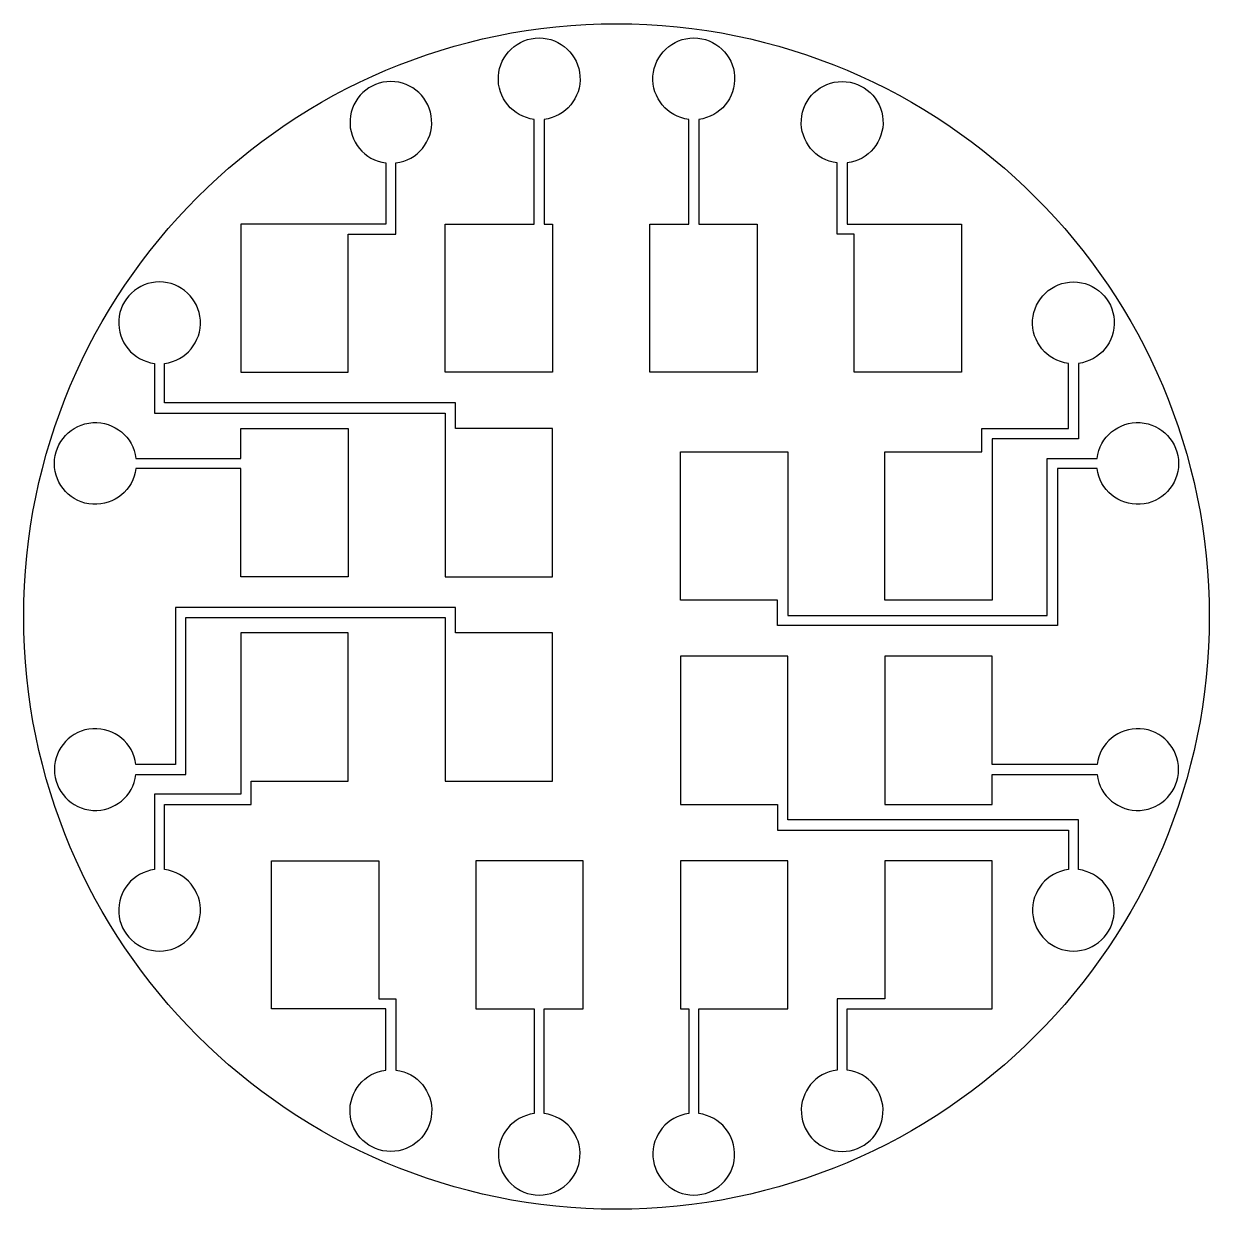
# Model space of a CAD drawing. Header units: inches. Extents: x -17.3 to 52.3, y -3 to 66.6.
import ezdxf

# ---------------------------------------------------------------- set-up
doc = ezdxf.new("R2010")
doc.units = ezdxf.units.IN
doc.header["$MEASUREMENT"] = 0

msp = doc.modelspace()

# ---------------------------------------------------------------- linework, layer by layer
msp.add_line((1.778, 54.226), (1.778, 54.226))
for points in [[(13.778, 46.126), (7.478, 46.126), (7.478, 54.826), (12.69, 54.826), (12.69, 60.972, -15.937254), (13.29, 60.972), (13.29, 54.826), (13.778, 54.826)], [(25.778, 46.126), (19.478, 46.126), (19.478, 54.826), (21.766, 54.826), (21.766, 60.972, -15.937254), (22.366, 60.972), (22.366, 54.826), (25.778, 54.826)], [(4.582, 54.226), (4.582, 58.415, 15.937254), (3.982, 58.415), (3.982, 54.826), (-4.522, 54.826), (-4.522, 46.126), (1.778, 46.126), (1.778, 54.226)], [(37.778, 46.126), (31.478, 46.126), (31.478, 54.226), (30.475, 54.226), (30.475, 58.415, -15.937254), (31.075, 58.415), (31.075, 54.826), (37.778, 54.826)], [(7.478, 34.126), (13.778, 34.126), (13.778, 42.826), (8.078, 42.826), (8.078, 44.326), (-8.998, 44.326), (-8.998, 46.649, 15.937254), (-9.598, 46.649), (-9.598, 43.726), (7.478, 43.726)], [(38.978, 41.454), (38.978, 42.826), (44.054, 42.826), (44.054, 46.649, -15.937254), (44.654, 46.649), (44.654, 42.226), (39.578, 42.226), (39.578, 32.754), (33.278, 32.754), (33.278, 41.454)], [(-10.687, 41.074), (-4.522, 41.074), (-4.522, 42.826), (1.778, 42.826), (1.778, 34.126), (-4.522, 34.126), (-4.522, 40.474), (-10.687, 40.474, -15.937254)], [(21.278, 41.454), (27.578, 41.454), (27.578, 31.854), (42.811, 31.854), (42.811, 41.074), (45.744, 41.074, -15.937254), (45.744, 40.474), (43.411, 40.474), (43.411, 31.254), (26.978, 31.254), (26.978, 32.754), (21.278, 32.754)], [(7.478, 22.126), (13.778, 22.126), (13.778, 30.826), (8.078, 30.826), (8.078, 32.326), (-8.354, 32.326), (-8.354, 23.106), (-10.687, 23.106, 15.937254), (-10.687, 22.506), (-7.754, 22.506), (-7.754, 31.726), (7.478, 31.726)], [(1.778, 22.126), (1.778, 30.826), (-4.522, 30.826), (-4.522, 21.354), (-9.598, 21.354), (-9.598, 16.931, 15.937254), (-8.998, 16.931), (-8.998, 20.754), (-3.922, 20.754), (-3.922, 22.126)], [(26.978, 19.254), (44.054, 19.254), (44.054, 16.931, 15.937254), (44.654, 16.931), (44.654, 19.854), (27.578, 19.854), (27.578, 29.454), (21.278, 29.454), (21.278, 20.754), (26.978, 20.754)], [(45.744, 23.106), (39.578, 23.106), (39.578, 29.454), (33.278, 29.454), (33.278, 20.754), (39.578, 20.754), (39.578, 22.506), (45.744, 22.506, 15.937254)], [(3.578, 9.354), (4.582, 9.354), (4.582, 5.165, -15.937254), (3.982, 5.165), (3.982, 8.754), (-2.722, 8.754), (-2.722, 17.454), (3.578, 17.454)], [(13.29, 2.608), (13.29, 8.754), (15.578, 8.754), (15.578, 17.454), (9.278, 17.454), (9.278, 8.754), (12.69, 8.754), (12.69, 2.608, 15.937254)], [(22.366, 2.608), (22.366, 8.754), (27.578, 8.754), (27.578, 17.454), (21.278, 17.454), (21.278, 8.754), (21.766, 8.754), (21.766, 2.608, 15.937254)], [(33.278, 17.454), (33.278, 9.354), (30.475, 9.354), (30.475, 5.165, 15.937254), (31.075, 5.165), (31.075, 8.754), (39.578, 8.754), (39.578, 17.454)]]:
    msp.add_lwpolyline(points, format="xyb", close=True)
msp.add_circle((17.528, 31.79), 34.8)

doc.saveas('drawing.dxf')
